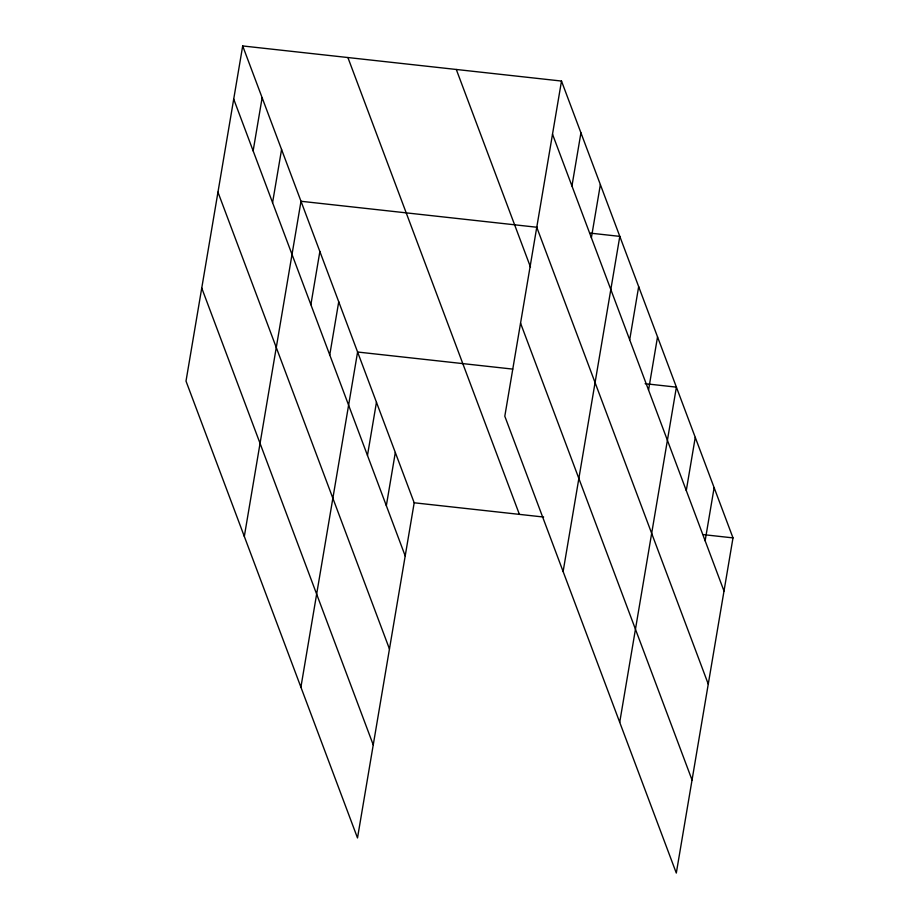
<?xml version="1.0" encoding="UTF-8"?>
<svg xmlns="http://www.w3.org/2000/svg" width="919" height="919" viewBox="0 0 919 919"><rect width="100%" height="100%" fill="white"/><g stroke="black" fill="none" stroke-linecap="round" stroke-linejoin="round"><path stroke-width="1.38" d="M242.696 45.95L186.006 381.109L357.502 837.944L414.193 502.785L242.696 45.95L561.498 81.056L732.994 537.891L676.304 873.05L504.807 416.215L561.498 81.056M253.139 150.865L262.133 97.724M272.575 202.639L281.57 149.498M244.316 536.432L301.007 201.272L537.351 227.303M310.875 304.671L319.869 251.519M329.749 354.918L338.732 301.777M300.904 687.182L357.594 352.023L512.722 369.105M367.474 455.422L376.457 402.281M386.336 505.68L395.319 452.527M571.951 185.983L580.934 132.83M591.376 237.757L600.371 184.604M563.117 571.538L619.808 236.378L589.952 233.093M629.687 339.777L638.671 286.636M648.55 390.035L657.533 336.882M619.716 722.3L676.395 387.14L645.127 383.694M686.275 490.539L695.258 437.387M705.137 540.786L714.132 487.644M414.193 502.785L543.634 517.041M703.138 534.605L732.994 537.891M552.514 134.208L724 591.032M536.765 227.269L708.262 684.104M456.295 69.476L530.493 267.107M520.556 323.155L692.041 779.99M347.899 57.541L519.396 514.364M233.702 99.091L405.199 555.926M217.964 192.163L389.461 648.998M201.743 288.049L373.24 744.872"/></g></svg>
